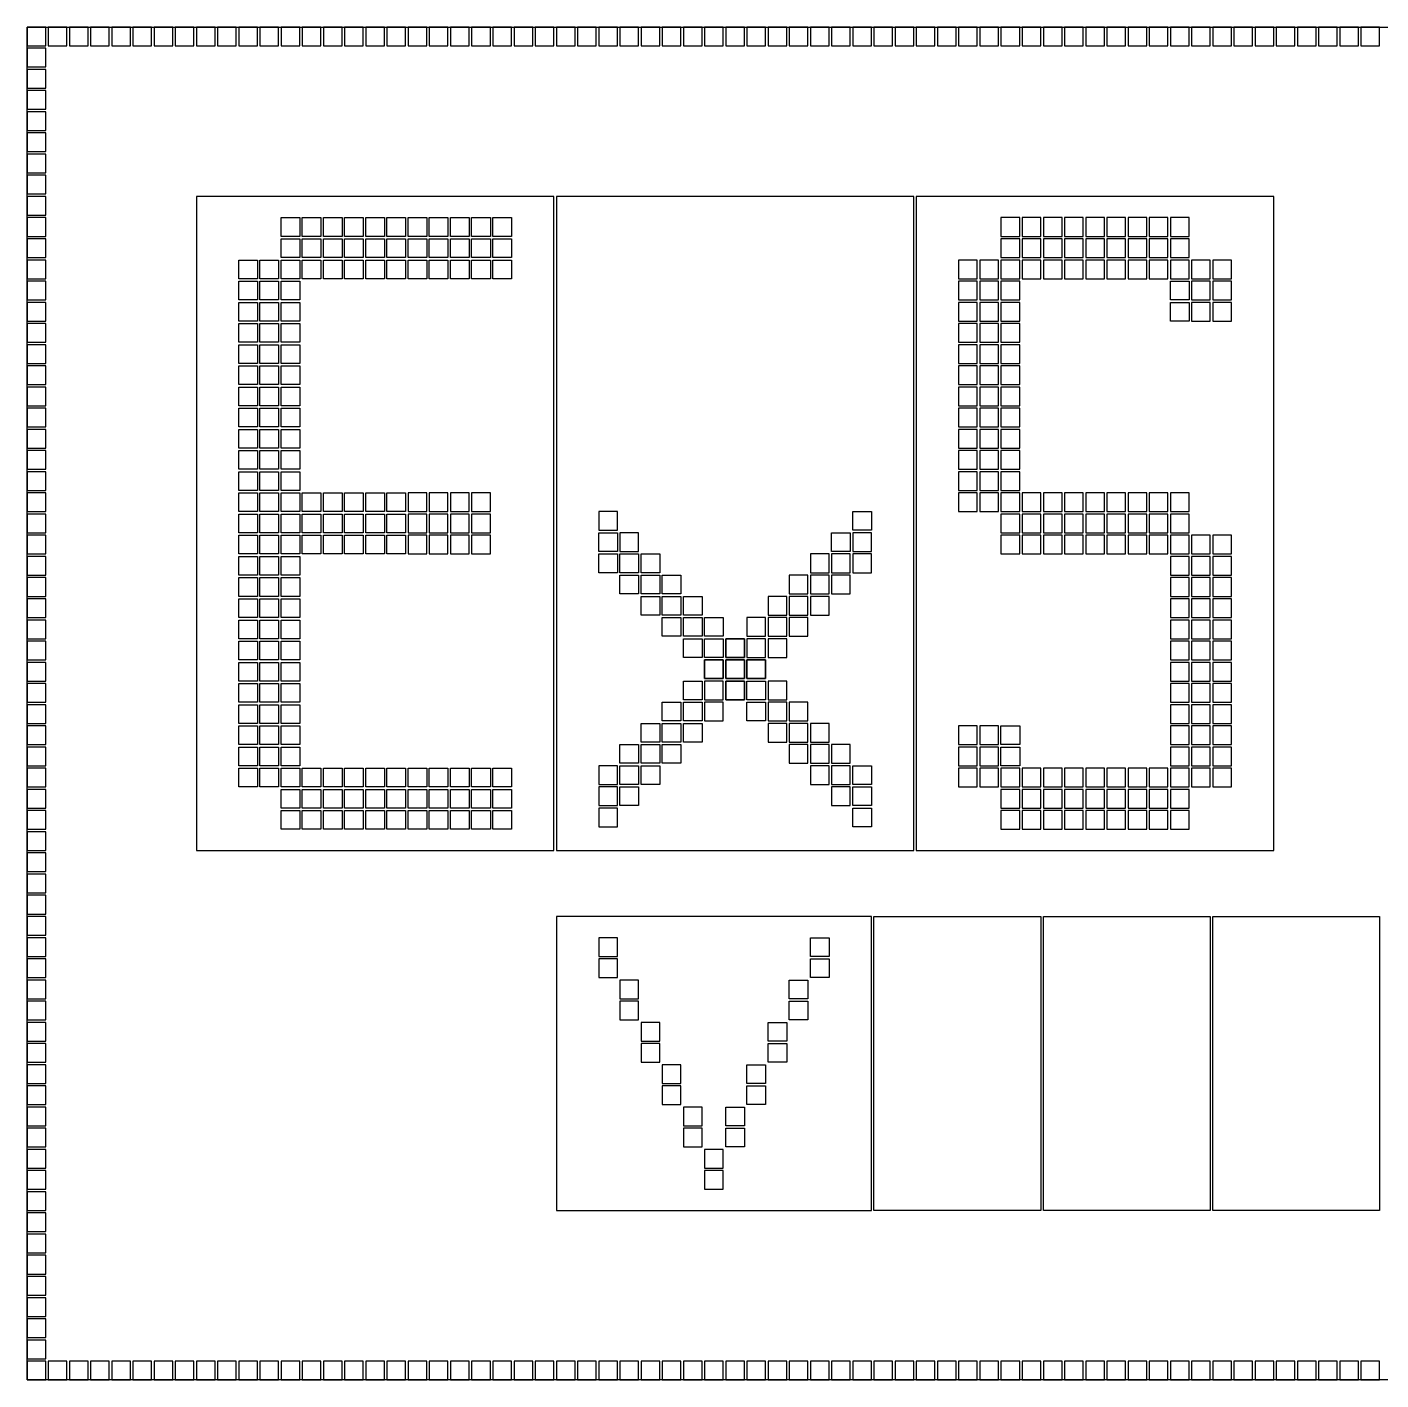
# Model space of a CAD drawing. Header units: inches. Extents: x 125 to 991, y -92 to 487.
# Drawn here: x 855.51 to 866.38, y 475.73 to 486.59 of the extents above; entities that cross this region are included whole.
import ezdxf

# ---------------------------------------------------------------- set-up
doc = ezdxf.new("R2010")
doc.units = ezdxf.units.IN

msp = doc.modelspace()

# ---------------------------------------------------------------- linework, layer by layer
at = {"color": 2}
for points in [[(855.507, 486.442), (855.657, 486.442), (855.657, 486.592), (855.507, 486.592)], [(855.677, 486.442), (855.827, 486.442), (855.827, 486.592), (855.677, 486.592)], [(855.847, 486.442), (855.997, 486.442), (855.997, 486.592), (855.847, 486.592)], [(856.017, 486.442), (856.167, 486.442), (856.167, 486.592), (856.017, 486.592)], [(856.187, 486.442), (856.337, 486.442), (856.337, 486.592), (856.187, 486.592)], [(856.357, 486.442), (856.507, 486.442), (856.507, 486.592), (856.357, 486.592)], [(856.527, 486.442), (856.677, 486.442), (856.677, 486.592), (856.527, 486.592)], [(856.697, 486.442), (856.847, 486.442), (856.847, 486.592), (856.697, 486.592)], [(856.867, 486.442), (857.017, 486.442), (857.017, 486.592), (856.867, 486.592)], [(857.037, 486.442), (857.187, 486.442), (857.187, 486.592), (857.037, 486.592)], [(857.207, 486.442), (857.357, 486.442), (857.357, 486.592), (857.207, 486.592)], [(857.377, 486.442), (857.527, 486.442), (857.527, 486.592), (857.377, 486.592)], [(857.547, 486.442), (857.697, 486.442), (857.697, 486.592), (857.547, 486.592)], [(857.717, 486.442), (857.867, 486.442), (857.867, 486.592), (857.717, 486.592)], [(857.887, 486.442), (858.037, 486.442), (858.037, 486.592), (857.887, 486.592)], [(858.057, 486.442), (858.207, 486.442), (858.207, 486.592), (858.057, 486.592)], [(858.227, 486.442), (858.377, 486.442), (858.377, 486.592), (858.227, 486.592)], [(858.397, 486.442), (858.547, 486.442), (858.547, 486.592), (858.397, 486.592)], [(858.567, 486.442), (858.717, 486.442), (858.717, 486.592), (858.567, 486.592)], [(858.737, 486.442), (858.887, 486.442), (858.887, 486.592), (858.737, 486.592)], [(858.907, 486.442), (859.057, 486.442), (859.057, 486.592), (858.907, 486.592)], [(859.077, 486.442), (859.227, 486.442), (859.227, 486.592), (859.077, 486.592)], [(859.247, 486.442), (859.397, 486.442), (859.397, 486.592), (859.247, 486.592)], [(859.417, 486.442), (859.567, 486.442), (859.567, 486.592), (859.417, 486.592)], [(859.587, 486.442), (859.737, 486.442), (859.737, 486.592), (859.587, 486.592)], [(859.757, 486.442), (859.907, 486.442), (859.907, 486.592), (859.757, 486.592)], [(859.927, 486.442), (860.077, 486.442), (860.077, 486.592), (859.927, 486.592)], [(860.097, 486.442), (860.247, 486.442), (860.247, 486.592), (860.097, 486.592)], [(860.267, 486.442), (860.417, 486.442), (860.417, 486.592), (860.267, 486.592)], [(860.437, 486.442), (860.587, 486.442), (860.587, 486.592), (860.437, 486.592)], [(860.607, 486.442), (860.757, 486.442), (860.757, 486.592), (860.607, 486.592)], [(860.777, 486.442), (860.927, 486.442), (860.927, 486.592), (860.777, 486.592)], [(860.947, 486.442), (861.097, 486.442), (861.097, 486.592), (860.947, 486.592)], [(861.117, 486.442), (861.267, 486.442), (861.267, 486.592), (861.117, 486.592)], [(861.287, 486.442), (861.437, 486.442), (861.437, 486.592), (861.287, 486.592)], [(861.457, 486.442), (861.607, 486.442), (861.607, 486.592), (861.457, 486.592)], [(861.627, 486.442), (861.777, 486.442), (861.777, 486.592), (861.627, 486.592)], [(861.797, 486.442), (861.947, 486.442), (861.947, 486.592), (861.797, 486.592)], [(861.967, 486.442), (862.117, 486.442), (862.117, 486.592), (861.967, 486.592)], [(862.137, 486.442), (862.287, 486.442), (862.287, 486.592), (862.137, 486.592)], [(862.307, 486.442), (862.457, 486.442), (862.457, 486.592), (862.307, 486.592)], [(862.477, 486.442), (862.627, 486.442), (862.627, 486.592), (862.477, 486.592)], [(862.647, 486.442), (862.797, 486.442), (862.797, 486.592), (862.647, 486.592)], [(862.817, 486.442), (862.967, 486.442), (862.967, 486.592), (862.817, 486.592)], [(862.987, 486.442), (863.137, 486.442), (863.137, 486.592), (862.987, 486.592)], [(863.157, 486.442), (863.307, 486.442), (863.307, 486.592), (863.157, 486.592)], [(863.327, 486.442), (863.477, 486.442), (863.477, 486.592), (863.327, 486.592)], [(863.497, 486.442), (863.647, 486.442), (863.647, 486.592), (863.497, 486.592)], [(863.667, 486.442), (863.817, 486.442), (863.817, 486.592), (863.667, 486.592)], [(863.837, 486.442), (863.987, 486.442), (863.987, 486.592), (863.837, 486.592)], [(864.007, 486.442), (864.157, 486.442), (864.157, 486.592), (864.007, 486.592)], [(864.177, 486.442), (864.327, 486.442), (864.327, 486.592), (864.177, 486.592)], [(864.347, 486.442), (864.497, 486.442), (864.497, 486.592), (864.347, 486.592)], [(864.517, 486.442), (864.667, 486.442), (864.667, 486.592), (864.517, 486.592)], [(864.687, 486.442), (864.837, 486.442), (864.837, 486.592), (864.687, 486.592)], [(864.857, 486.442), (865.007, 486.442), (865.007, 486.592), (864.857, 486.592)], [(865.027, 486.442), (865.177, 486.442), (865.177, 486.592), (865.027, 486.592)], [(865.197, 486.442), (865.347, 486.442), (865.347, 486.592), (865.197, 486.592)], [(865.367, 486.442), (865.517, 486.442), (865.517, 486.592), (865.367, 486.592)], [(865.537, 486.442), (865.687, 486.442), (865.687, 486.592), (865.537, 486.592)], [(865.707, 486.442), (865.857, 486.442), (865.857, 486.592), (865.707, 486.592)], [(865.877, 486.442), (866.027, 486.442), (866.027, 486.592), (865.877, 486.592)], [(866.047, 486.442), (866.197, 486.442), (866.197, 486.592), (866.047, 486.592)], [(866.217, 486.442), (866.367, 486.442), (866.367, 486.592), (866.217, 486.592)], [(855.507, 486.272), (855.657, 486.272), (855.657, 486.422), (855.507, 486.422)], [(855.507, 486.102), (855.657, 486.102), (855.657, 486.252), (855.507, 486.252)], [(855.507, 485.932), (855.657, 485.932), (855.657, 486.082), (855.507, 486.082)], [(855.507, 485.762), (855.657, 485.762), (855.657, 485.912), (855.507, 485.912)], [(855.507, 485.592), (855.657, 485.592), (855.657, 485.742), (855.507, 485.742)], [(855.507, 485.422), (855.657, 485.422), (855.657, 485.572), (855.507, 485.572)], [(855.507, 485.252), (855.657, 485.252), (855.657, 485.402), (855.507, 485.402)], [(855.507, 485.082), (855.657, 485.082), (855.657, 485.232), (855.507, 485.232)], [(855.507, 484.912), (855.657, 484.912), (855.657, 485.062), (855.507, 485.062)], [(857.697, 484.912), (857.547, 484.912), (857.547, 485.062), (857.697, 485.062)], [(857.867, 484.912), (857.717, 484.912), (857.717, 485.062), (857.867, 485.062)], [(858.037, 484.912), (857.887, 484.912), (857.887, 485.062), (858.037, 485.062)], [(858.207, 484.912), (858.057, 484.912), (858.057, 485.062), (858.207, 485.062)], [(858.377, 484.912), (858.227, 484.912), (858.227, 485.062), (858.377, 485.062)], [(858.547, 484.912), (858.397, 484.912), (858.397, 485.062), (858.547, 485.062)], [(858.717, 484.912), (858.567, 484.912), (858.567, 485.062), (858.717, 485.062)], [(858.887, 484.912), (858.737, 484.912), (858.737, 485.062), (858.887, 485.062)], [(859.057, 484.912), (858.907, 484.912), (858.907, 485.062), (859.057, 485.062)], [(859.227, 484.912), (859.077, 484.912), (859.077, 485.062), (859.227, 485.062)], [(859.397, 484.912), (859.247, 484.912), (859.247, 485.062), (859.397, 485.062)], [(863.327, 484.912), (863.477, 484.912), (863.477, 485.062), (863.327, 485.062)], [(863.497, 484.912), (863.647, 484.912), (863.647, 485.062), (863.497, 485.062)], [(863.667, 484.912), (863.817, 484.912), (863.817, 485.062), (863.667, 485.062)], [(863.667, 484.912), (863.817, 484.912), (863.817, 485.062), (863.667, 485.062)], [(863.667, 484.912), (863.817, 484.912), (863.817, 485.062), (863.667, 485.062)], [(863.837, 484.912), (863.987, 484.912), (863.987, 485.062), (863.837, 485.062)], [(864.007, 484.912), (864.157, 484.912), (864.157, 485.062), (864.007, 485.062)], [(864.177, 484.912), (864.327, 484.912), (864.327, 485.062), (864.177, 485.062)], [(864.347, 484.912), (864.497, 484.912), (864.497, 485.062), (864.347, 485.062)], [(864.517, 484.912), (864.667, 484.912), (864.667, 485.062), (864.517, 485.062)], [(864.517, 484.912), (864.667, 484.912), (864.667, 485.062), (864.517, 485.062)], [(864.687, 484.912), (864.837, 484.912), (864.837, 485.062), (864.687, 485.062)], [(855.507, 484.742), (855.657, 484.742), (855.657, 484.892), (855.507, 484.892)], [(857.697, 484.742), (857.547, 484.742), (857.547, 484.892), (857.697, 484.892)], [(857.867, 484.742), (857.717, 484.742), (857.717, 484.892), (857.867, 484.892)], [(858.037, 484.742), (857.887, 484.742), (857.887, 484.892), (858.037, 484.892)], [(858.207, 484.742), (858.057, 484.742), (858.057, 484.892), (858.207, 484.892)], [(858.377, 484.742), (858.227, 484.742), (858.227, 484.892), (858.377, 484.892)], [(858.547, 484.742), (858.397, 484.742), (858.397, 484.892), (858.547, 484.892)], [(858.717, 484.742), (858.567, 484.742), (858.567, 484.892), (858.717, 484.892)], [(858.887, 484.742), (858.737, 484.742), (858.737, 484.892), (858.887, 484.892)], [(859.057, 484.742), (858.907, 484.742), (858.907, 484.892), (859.057, 484.892)], [(859.227, 484.742), (859.077, 484.742), (859.077, 484.892), (859.227, 484.892)], [(859.397, 484.742), (859.247, 484.742), (859.247, 484.892), (859.397, 484.892)], [(863.327, 484.742), (863.477, 484.742), (863.477, 484.892), (863.327, 484.892)], [(863.497, 484.742), (863.647, 484.742), (863.647, 484.892), (863.497, 484.892)], [(863.667, 484.742), (863.817, 484.742), (863.817, 484.892), (863.667, 484.892)], [(863.667, 484.742), (863.817, 484.742), (863.817, 484.892), (863.667, 484.892)], [(863.667, 484.742), (863.817, 484.742), (863.817, 484.892), (863.667, 484.892)], [(863.837, 484.742), (863.987, 484.742), (863.987, 484.892), (863.837, 484.892)], [(864.007, 484.742), (864.157, 484.742), (864.157, 484.892), (864.007, 484.892)], [(864.177, 484.742), (864.327, 484.742), (864.327, 484.892), (864.177, 484.892)], [(864.347, 484.742), (864.497, 484.742), (864.497, 484.892), (864.347, 484.892)], [(864.517, 484.742), (864.667, 484.742), (864.667, 484.892), (864.517, 484.892)], [(864.517, 484.742), (864.667, 484.742), (864.667, 484.892), (864.517, 484.892)], [(864.687, 484.742), (864.837, 484.742), (864.837, 484.892), (864.687, 484.892)], [(855.507, 484.572), (855.657, 484.572), (855.657, 484.722), (855.507, 484.722)], [(857.357, 484.572), (857.207, 484.572), (857.207, 484.722), (857.357, 484.722)], [(857.527, 484.572), (857.377, 484.572), (857.377, 484.722), (857.527, 484.722)], [(857.697, 484.572), (857.547, 484.572), (857.547, 484.722), (857.697, 484.722)], [(857.867, 484.572), (857.717, 484.572), (857.717, 484.722), (857.867, 484.722)], [(858.037, 484.572), (857.887, 484.572), (857.887, 484.722), (858.037, 484.722)], [(858.207, 484.572), (858.057, 484.572), (858.057, 484.722), (858.207, 484.722)], [(858.377, 484.572), (858.227, 484.572), (858.227, 484.722), (858.377, 484.722)], [(858.547, 484.572), (858.397, 484.572), (858.397, 484.722), (858.547, 484.722)], [(858.717, 484.572), (858.567, 484.572), (858.567, 484.722), (858.717, 484.722)], [(858.887, 484.572), (858.737, 484.572), (858.737, 484.722), (858.887, 484.722)], [(859.057, 484.572), (858.907, 484.572), (858.907, 484.722), (859.057, 484.722)], [(859.227, 484.572), (859.077, 484.572), (859.077, 484.722), (859.227, 484.722)], [(859.397, 484.572), (859.247, 484.572), (859.247, 484.722), (859.397, 484.722)], [(862.987, 484.572), (863.137, 484.572), (863.137, 484.722), (862.987, 484.722)], [(863.157, 484.572), (863.307, 484.572), (863.307, 484.722), (863.157, 484.722)], [(863.327, 484.572), (863.477, 484.572), (863.477, 484.722), (863.327, 484.722)], [(863.497, 484.572), (863.647, 484.572), (863.647, 484.722), (863.497, 484.722)], [(863.667, 484.572), (863.817, 484.572), (863.817, 484.722), (863.667, 484.722)], [(863.667, 484.572), (863.817, 484.572), (863.817, 484.722), (863.667, 484.722)], [(863.667, 484.572), (863.817, 484.572), (863.817, 484.722), (863.667, 484.722)], [(863.837, 484.572), (863.987, 484.572), (863.987, 484.722), (863.837, 484.722)], [(864.007, 484.572), (864.157, 484.572), (864.157, 484.722), (864.007, 484.722)], [(864.177, 484.572), (864.327, 484.572), (864.327, 484.722), (864.177, 484.722)], [(864.347, 484.572), (864.497, 484.572), (864.497, 484.722), (864.347, 484.722)], [(864.517, 484.572), (864.667, 484.572), (864.667, 484.722), (864.517, 484.722)], [(864.517, 484.572), (864.667, 484.572), (864.667, 484.722), (864.517, 484.722)], [(864.687, 484.572), (864.837, 484.572), (864.837, 484.722), (864.687, 484.722)], [(864.857, 484.572), (865.007, 484.572), (865.007, 484.722), (864.857, 484.722)], [(865.027, 484.572), (865.177, 484.572), (865.177, 484.722), (865.027, 484.722)], [(855.507, 484.402), (855.657, 484.402), (855.657, 484.552), (855.507, 484.552)], [(857.357, 484.402), (857.207, 484.402), (857.207, 484.552), (857.357, 484.552)], [(857.527, 484.402), (857.377, 484.402), (857.377, 484.552), (857.527, 484.552)], [(857.697, 484.402), (857.547, 484.402), (857.547, 484.552), (857.697, 484.552)], [(862.987, 484.402), (863.137, 484.402), (863.137, 484.552), (862.987, 484.552)], [(863.157, 484.402), (863.307, 484.402), (863.307, 484.552), (863.157, 484.552)], [(863.327, 484.402), (863.477, 484.402), (863.477, 484.552), (863.327, 484.552)], [(864.687, 484.552), (864.837, 484.552), (864.837, 484.402), (864.687, 484.402)], [(865.007, 484.552), (864.857, 484.552), (864.857, 484.402), (865.007, 484.402)], [(865.007, 484.552), (864.857, 484.552), (864.857, 484.402), (865.007, 484.402)], [(865.177, 484.552), (865.027, 484.552), (865.027, 484.402), (865.177, 484.402)], [(855.507, 484.232), (855.657, 484.232), (855.657, 484.382), (855.507, 484.382)], [(857.357, 484.232), (857.207, 484.232), (857.207, 484.382), (857.357, 484.382)], [(857.527, 484.232), (857.377, 484.232), (857.377, 484.382), (857.527, 484.382)], [(857.697, 484.232), (857.547, 484.232), (857.547, 484.382), (857.697, 484.382)], [(862.987, 484.232), (863.137, 484.232), (863.137, 484.382), (862.987, 484.382)], [(863.157, 484.232), (863.307, 484.232), (863.307, 484.382), (863.157, 484.382)], [(863.327, 484.232), (863.477, 484.232), (863.477, 484.382), (863.327, 484.382)], [(864.687, 484.382), (864.837, 484.382), (864.837, 484.232), (864.687, 484.232)], [(865.007, 484.382), (864.857, 484.382), (864.857, 484.232), (865.007, 484.232)], [(865.007, 484.382), (864.857, 484.382), (864.857, 484.232), (865.007, 484.232)], [(865.177, 484.382), (865.027, 484.382), (865.027, 484.232), (865.177, 484.232)], [(855.507, 484.062), (855.657, 484.062), (855.657, 484.212), (855.507, 484.212)], [(857.357, 484.062), (857.207, 484.062), (857.207, 484.212), (857.357, 484.212)], [(857.527, 484.062), (857.377, 484.062), (857.377, 484.212), (857.527, 484.212)], [(857.697, 484.062), (857.547, 484.062), (857.547, 484.212), (857.697, 484.212)], [(862.987, 484.062), (863.137, 484.062), (863.137, 484.212), (862.987, 484.212)], [(863.157, 484.062), (863.307, 484.062), (863.307, 484.212), (863.157, 484.212)], [(863.327, 484.062), (863.477, 484.062), (863.477, 484.212), (863.327, 484.212)], [(855.507, 483.892), (855.657, 483.892), (855.657, 484.042), (855.507, 484.042)], [(857.357, 483.892), (857.207, 483.892), (857.207, 484.042), (857.357, 484.042)], [(857.527, 483.892), (857.377, 483.892), (857.377, 484.042), (857.527, 484.042)], [(857.697, 483.892), (857.547, 483.892), (857.547, 484.042), (857.697, 484.042)], [(862.987, 483.892), (863.137, 483.892), (863.137, 484.042), (862.987, 484.042)], [(863.157, 483.892), (863.307, 483.892), (863.307, 484.042), (863.157, 484.042)], [(863.327, 483.892), (863.477, 483.892), (863.477, 484.042), (863.327, 484.042)], [(855.507, 483.722), (855.657, 483.722), (855.657, 483.872), (855.507, 483.872)], [(857.357, 483.722), (857.207, 483.722), (857.207, 483.872), (857.357, 483.872)], [(857.527, 483.722), (857.377, 483.722), (857.377, 483.872), (857.527, 483.872)], [(857.697, 483.722), (857.547, 483.722), (857.547, 483.872), (857.697, 483.872)], [(862.987, 483.722), (863.137, 483.722), (863.137, 483.872), (862.987, 483.872)], [(863.157, 483.722), (863.307, 483.722), (863.307, 483.872), (863.157, 483.872)], [(863.327, 483.722), (863.477, 483.722), (863.477, 483.872), (863.327, 483.872)], [(855.507, 483.552), (855.657, 483.552), (855.657, 483.702), (855.507, 483.702)], [(857.357, 483.552), (857.207, 483.552), (857.207, 483.702), (857.357, 483.702)], [(857.527, 483.552), (857.377, 483.552), (857.377, 483.702), (857.527, 483.702)], [(857.697, 483.552), (857.547, 483.552), (857.547, 483.702), (857.697, 483.702)], [(862.987, 483.552), (863.137, 483.552), (863.137, 483.702), (862.987, 483.702)], [(863.157, 483.552), (863.307, 483.552), (863.307, 483.702), (863.157, 483.702)], [(863.327, 483.552), (863.477, 483.552), (863.477, 483.702), (863.327, 483.702)], [(855.507, 483.382), (855.657, 483.382), (855.657, 483.532), (855.507, 483.532)], [(857.357, 483.382), (857.207, 483.382), (857.207, 483.532), (857.357, 483.532)], [(857.527, 483.382), (857.377, 483.382), (857.377, 483.532), (857.527, 483.532)], [(857.697, 483.382), (857.547, 483.382), (857.547, 483.532), (857.697, 483.532)], [(862.987, 483.382), (863.137, 483.382), (863.137, 483.532), (862.987, 483.532)], [(863.157, 483.382), (863.307, 483.382), (863.307, 483.532), (863.157, 483.532)], [(863.327, 483.382), (863.477, 483.382), (863.477, 483.532), (863.327, 483.532)], [(855.507, 483.212), (855.657, 483.212), (855.657, 483.362), (855.507, 483.362)], [(857.357, 483.212), (857.207, 483.212), (857.207, 483.362), (857.357, 483.362)], [(857.527, 483.212), (857.377, 483.212), (857.377, 483.362), (857.527, 483.362)], [(857.697, 483.212), (857.547, 483.212), (857.547, 483.362), (857.697, 483.362)], [(862.987, 483.212), (863.137, 483.212), (863.137, 483.362), (862.987, 483.362)], [(863.157, 483.212), (863.307, 483.212), (863.307, 483.362), (863.157, 483.362)], [(863.327, 483.212), (863.477, 483.212), (863.477, 483.362), (863.327, 483.362)], [(855.507, 483.042), (855.657, 483.042), (855.657, 483.192), (855.507, 483.192)], [(857.357, 483.042), (857.207, 483.042), (857.207, 483.192), (857.357, 483.192)], [(857.527, 483.042), (857.377, 483.042), (857.377, 483.192), (857.527, 483.192)], [(857.697, 483.042), (857.547, 483.042), (857.547, 483.192), (857.697, 483.192)], [(862.987, 483.042), (863.137, 483.042), (863.137, 483.192), (862.987, 483.192)], [(863.157, 483.042), (863.307, 483.042), (863.307, 483.192), (863.157, 483.192)], [(863.327, 483.042), (863.477, 483.042), (863.477, 483.192), (863.327, 483.192)], [(855.507, 482.872), (855.657, 482.872), (855.657, 483.022), (855.507, 483.022)], [(857.357, 482.872), (857.207, 482.872), (857.207, 483.022), (857.357, 483.022)], [(857.527, 482.872), (857.377, 482.872), (857.377, 483.022), (857.527, 483.022)], [(857.697, 482.872), (857.547, 482.872), (857.547, 483.022), (857.697, 483.022)], [(862.987, 482.872), (863.137, 482.872), (863.137, 483.022), (862.987, 483.022)], [(863.157, 482.872), (863.307, 482.872), (863.307, 483.022), (863.157, 483.022)], [(863.327, 482.872), (863.477, 482.872), (863.477, 483.022), (863.327, 483.022)], [(855.507, 482.702), (855.657, 482.702), (855.657, 482.852), (855.507, 482.852)], [(857.357, 482.702), (857.207, 482.702), (857.207, 482.852), (857.357, 482.852)], [(857.527, 482.702), (857.377, 482.702), (857.377, 482.852), (857.527, 482.852)], [(857.697, 482.702), (857.547, 482.702), (857.547, 482.852), (857.697, 482.852)], [(857.867, 482.702), (857.717, 482.702), (857.717, 482.852), (857.867, 482.852)], [(858.037, 482.702), (857.887, 482.702), (857.887, 482.852), (858.037, 482.852)], [(858.207, 482.702), (858.057, 482.702), (858.057, 482.852), (858.207, 482.852)], [(858.377, 482.702), (858.227, 482.702), (858.227, 482.852), (858.377, 482.852)], [(858.547, 482.702), (858.397, 482.702), (858.397, 482.852), (858.547, 482.852)], [(858.567, 482.702), (858.717, 482.702), (858.717, 482.852), (858.567, 482.852)], [(858.737, 482.702), (858.887, 482.702), (858.887, 482.852), (858.737, 482.852)], [(858.907, 482.702), (859.057, 482.702), (859.057, 482.852), (858.907, 482.852)], [(859.077, 482.702), (859.227, 482.702), (859.227, 482.852), (859.077, 482.852)], [(862.987, 482.702), (863.137, 482.702), (863.137, 482.852), (862.987, 482.852)], [(863.157, 482.702), (863.307, 482.702), (863.307, 482.852), (863.157, 482.852)], [(863.327, 482.702), (863.477, 482.702), (863.477, 482.852), (863.327, 482.852)], [(863.497, 482.702), (863.647, 482.702), (863.647, 482.852), (863.497, 482.852)], [(863.667, 482.702), (863.817, 482.702), (863.817, 482.852), (863.667, 482.852)], [(863.667, 482.702), (863.817, 482.702), (863.817, 482.852), (863.667, 482.852)], [(863.667, 482.702), (863.817, 482.702), (863.817, 482.852), (863.667, 482.852)], [(863.837, 482.702), (863.987, 482.702), (863.987, 482.852), (863.837, 482.852)], [(864.007, 482.702), (864.157, 482.702), (864.157, 482.852), (864.007, 482.852)], [(864.177, 482.702), (864.327, 482.702), (864.327, 482.852), (864.177, 482.852)], [(864.347, 482.702), (864.497, 482.702), (864.497, 482.852), (864.347, 482.852)], [(864.517, 482.702), (864.667, 482.702), (864.667, 482.852), (864.517, 482.852)], [(864.517, 482.702), (864.667, 482.702), (864.667, 482.852), (864.517, 482.852)], [(864.687, 482.702), (864.837, 482.702), (864.837, 482.852), (864.687, 482.852)], [(855.507, 482.532), (855.657, 482.532), (855.657, 482.682), (855.507, 482.682)], [(857.357, 482.532), (857.207, 482.532), (857.207, 482.682), (857.357, 482.682)], [(857.527, 482.532), (857.377, 482.532), (857.377, 482.682), (857.527, 482.682)], [(857.697, 482.532), (857.547, 482.532), (857.547, 482.682), (857.697, 482.682)], [(857.867, 482.532), (857.717, 482.532), (857.717, 482.682), (857.867, 482.682)], [(858.037, 482.532), (857.887, 482.532), (857.887, 482.682), (858.037, 482.682)], [(858.207, 482.532), (858.057, 482.532), (858.057, 482.682), (858.207, 482.682)], [(858.377, 482.532), (858.227, 482.532), (858.227, 482.682), (858.377, 482.682)], [(858.547, 482.532), (858.397, 482.532), (858.397, 482.682), (858.547, 482.682)], [(858.567, 482.532), (858.717, 482.532), (858.717, 482.682), (858.567, 482.682)], [(858.737, 482.532), (858.887, 482.532), (858.887, 482.682), (858.737, 482.682)], [(858.907, 482.532), (859.057, 482.532), (859.057, 482.682), (858.907, 482.682)], [(859.077, 482.532), (859.227, 482.532), (859.227, 482.682), (859.077, 482.682)], [(860.247, 482.702), (860.097, 482.702), (860.097, 482.552), (860.247, 482.552)], [(862.137, 482.702), (862.287, 482.702), (862.287, 482.552), (862.137, 482.552)], [(863.327, 482.532), (863.477, 482.532), (863.477, 482.682), (863.327, 482.682)], [(863.497, 482.532), (863.647, 482.532), (863.647, 482.682), (863.497, 482.682)], [(863.667, 482.532), (863.817, 482.532), (863.817, 482.682), (863.667, 482.682)], [(863.667, 482.532), (863.817, 482.532), (863.817, 482.682), (863.667, 482.682)], [(863.667, 482.532), (863.817, 482.532), (863.817, 482.682), (863.667, 482.682)], [(863.837, 482.532), (863.987, 482.532), (863.987, 482.682), (863.837, 482.682)], [(864.007, 482.532), (864.157, 482.532), (864.157, 482.682), (864.007, 482.682)], [(864.177, 482.532), (864.327, 482.532), (864.327, 482.682), (864.177, 482.682)], [(864.347, 482.532), (864.497, 482.532), (864.497, 482.682), (864.347, 482.682)], [(864.517, 482.532), (864.667, 482.532), (864.667, 482.682), (864.517, 482.682)], [(864.517, 482.532), (864.667, 482.532), (864.667, 482.682), (864.517, 482.682)], [(864.687, 482.532), (864.837, 482.532), (864.837, 482.682), (864.687, 482.682)], [(860.247, 482.382), (860.097, 482.382), (860.097, 482.532), (860.247, 482.532)], [(860.417, 482.532), (860.267, 482.532), (860.267, 482.382), (860.417, 482.382)], [(861.967, 482.532), (862.117, 482.532), (862.117, 482.382), (861.967, 482.382)], [(862.137, 482.382), (862.287, 482.382), (862.287, 482.532), (862.137, 482.532)], [(855.507, 482.362), (855.657, 482.362), (855.657, 482.512), (855.507, 482.512)], [(857.357, 482.362), (857.207, 482.362), (857.207, 482.512), (857.357, 482.512)], [(857.527, 482.362), (857.377, 482.362), (857.377, 482.512), (857.527, 482.512)], [(857.697, 482.362), (857.547, 482.362), (857.547, 482.512), (857.697, 482.512)], [(857.867, 482.362), (857.717, 482.362), (857.717, 482.512), (857.867, 482.512)], [(858.037, 482.362), (857.887, 482.362), (857.887, 482.512), (858.037, 482.512)], [(858.207, 482.362), (858.057, 482.362), (858.057, 482.512), (858.207, 482.512)], [(858.377, 482.362), (858.227, 482.362), (858.227, 482.512), (858.377, 482.512)], [(858.547, 482.362), (858.397, 482.362), (858.397, 482.512), (858.547, 482.512)], [(858.567, 482.362), (858.717, 482.362), (858.717, 482.512), (858.567, 482.512)], [(858.737, 482.362), (858.887, 482.362), (858.887, 482.512), (858.737, 482.512)], [(858.907, 482.362), (859.057, 482.362), (859.057, 482.512), (858.907, 482.512)], [(859.077, 482.362), (859.227, 482.362), (859.227, 482.512), (859.077, 482.512)], [(863.327, 482.362), (863.477, 482.362), (863.477, 482.512), (863.327, 482.512)], [(863.497, 482.362), (863.647, 482.362), (863.647, 482.512), (863.497, 482.512)], [(863.667, 482.362), (863.817, 482.362), (863.817, 482.512), (863.667, 482.512)], [(863.667, 482.362), (863.817, 482.362), (863.817, 482.512), (863.667, 482.512)], [(863.667, 482.362), (863.817, 482.362), (863.817, 482.512), (863.667, 482.512)], [(863.837, 482.362), (863.987, 482.362), (863.987, 482.512), (863.837, 482.512)], [(864.007, 482.362), (864.157, 482.362), (864.157, 482.512), (864.007, 482.512)], [(864.177, 482.362), (864.327, 482.362), (864.327, 482.512), (864.177, 482.512)], [(864.347, 482.362), (864.497, 482.362), (864.497, 482.512), (864.347, 482.512)], [(864.517, 482.362), (864.667, 482.362), (864.667, 482.512), (864.517, 482.512)], [(864.517, 482.362), (864.667, 482.362), (864.667, 482.512), (864.517, 482.512)], [(864.687, 482.362), (864.837, 482.362), (864.837, 482.512), (864.687, 482.512)], [(864.857, 482.362), (865.007, 482.362), (865.007, 482.512), (864.857, 482.512)], [(865.027, 482.362), (865.177, 482.362), (865.177, 482.512), (865.027, 482.512)], [(855.507, 482.192), (855.657, 482.192), (855.657, 482.342), (855.507, 482.342)], [(857.357, 482.192), (857.207, 482.192), (857.207, 482.342), (857.357, 482.342)], [(857.527, 482.192), (857.377, 482.192), (857.377, 482.342), (857.527, 482.342)], [(857.697, 482.192), (857.547, 482.192), (857.547, 482.342), (857.697, 482.342)], [(860.247, 482.212), (860.097, 482.212), (860.097, 482.362), (860.247, 482.362)], [(860.417, 482.212), (860.267, 482.212), (860.267, 482.362), (860.417, 482.362)], [(860.587, 482.212), (860.437, 482.212), (860.437, 482.362), (860.587, 482.362)], [(861.797, 482.212), (861.947, 482.212), (861.947, 482.362), (861.797, 482.362)], [(861.967, 482.212), (862.117, 482.212), (862.117, 482.362), (861.967, 482.362)], [(862.137, 482.212), (862.287, 482.212), (862.287, 482.362), (862.137, 482.362)], [(864.687, 482.192), (864.837, 482.192), (864.837, 482.342), (864.687, 482.342)], [(864.857, 482.192), (865.007, 482.192), (865.007, 482.342), (864.857, 482.342)], [(865.027, 482.192), (865.177, 482.192), (865.177, 482.342), (865.027, 482.342)], [(855.507, 482.022), (855.657, 482.022), (855.657, 482.172), (855.507, 482.172)], [(857.357, 482.022), (857.207, 482.022), (857.207, 482.172), (857.357, 482.172)], [(857.527, 482.022), (857.377, 482.022), (857.377, 482.172), (857.527, 482.172)], [(857.697, 482.022), (857.547, 482.022), (857.547, 482.172), (857.697, 482.172)], [(860.417, 482.042), (860.267, 482.042), (860.267, 482.192), (860.417, 482.192)], [(860.587, 482.042), (860.437, 482.042), (860.437, 482.192), (860.587, 482.192)], [(860.757, 482.042), (860.607, 482.042), (860.607, 482.192), (860.757, 482.192)], [(861.627, 482.042), (861.777, 482.042), (861.777, 482.192), (861.627, 482.192)], [(861.797, 482.042), (861.947, 482.042), (861.947, 482.192), (861.797, 482.192)], [(861.967, 482.042), (862.117, 482.042), (862.117, 482.192), (861.967, 482.192)], [(864.687, 482.022), (864.837, 482.022), (864.837, 482.172), (864.687, 482.172)], [(864.857, 482.022), (865.007, 482.022), (865.007, 482.172), (864.857, 482.172)], [(865.027, 482.022), (865.177, 482.022), (865.177, 482.172), (865.027, 482.172)], [(855.507, 481.852), (855.657, 481.852), (855.657, 482.002), (855.507, 482.002)], [(857.357, 481.852), (857.207, 481.852), (857.207, 482.002), (857.357, 482.002)], [(857.527, 481.852), (857.377, 481.852), (857.377, 482.002), (857.527, 482.002)], [(857.697, 481.852), (857.547, 481.852), (857.547, 482.002), (857.697, 482.002)], [(860.587, 481.872), (860.437, 481.872), (860.437, 482.022), (860.587, 482.022)], [(860.757, 481.872), (860.607, 481.872), (860.607, 482.022), (860.757, 482.022)], [(860.927, 481.872), (860.777, 481.872), (860.777, 482.022), (860.927, 482.022)], [(861.457, 481.872), (861.607, 481.872), (861.607, 482.022), (861.457, 482.022)], [(861.627, 481.872), (861.777, 481.872), (861.777, 482.022), (861.627, 482.022)], [(861.797, 481.872), (861.947, 481.872), (861.947, 482.022), (861.797, 482.022)], [(864.687, 481.852), (864.837, 481.852), (864.837, 482.002), (864.687, 482.002)], [(864.857, 481.852), (865.007, 481.852), (865.007, 482.002), (864.857, 482.002)], [(865.027, 481.852), (865.177, 481.852), (865.177, 482.002), (865.027, 482.002)], [(855.507, 481.682), (855.657, 481.682), (855.657, 481.832), (855.507, 481.832)], [(857.357, 481.682), (857.207, 481.682), (857.207, 481.832), (857.357, 481.832)], [(857.527, 481.682), (857.377, 481.682), (857.377, 481.832), (857.527, 481.832)], [(857.697, 481.682), (857.547, 481.682), (857.547, 481.832), (857.697, 481.832)], [(860.757, 481.702), (860.607, 481.702), (860.607, 481.852), (860.757, 481.852)], [(860.927, 481.702), (860.777, 481.702), (860.777, 481.852), (860.927, 481.852)], [(861.097, 481.702), (860.947, 481.702), (860.947, 481.852), (861.097, 481.852)], [(861.287, 481.702), (861.437, 481.702), (861.437, 481.852), (861.287, 481.852)], [(861.457, 481.702), (861.607, 481.702), (861.607, 481.852), (861.457, 481.852)], [(861.627, 481.702), (861.777, 481.702), (861.777, 481.852), (861.627, 481.852)], [(864.687, 481.682), (864.837, 481.682), (864.837, 481.832), (864.687, 481.832)], [(864.857, 481.682), (865.007, 481.682), (865.007, 481.832), (864.857, 481.832)], [(865.027, 481.682), (865.177, 481.682), (865.177, 481.832), (865.027, 481.832)], [(855.507, 481.512), (855.657, 481.512), (855.657, 481.662), (855.507, 481.662)], [(857.357, 481.512), (857.207, 481.512), (857.207, 481.662), (857.357, 481.662)], [(857.527, 481.512), (857.377, 481.512), (857.377, 481.662), (857.527, 481.662)], [(857.697, 481.512), (857.547, 481.512), (857.547, 481.662), (857.697, 481.662)], [(860.927, 481.532), (860.777, 481.532), (860.777, 481.682), (860.927, 481.682)], [(861.097, 481.532), (860.947, 481.532), (860.947, 481.682), (861.097, 481.682)], [(861.267, 481.532), (861.117, 481.532), (861.117, 481.682), (861.267, 481.682)], [(861.117, 481.532), (861.267, 481.532), (861.267, 481.682), (861.117, 481.682)], [(861.287, 481.532), (861.437, 481.532), (861.437, 481.682), (861.287, 481.682)], [(861.457, 481.532), (861.607, 481.532), (861.607, 481.682), (861.457, 481.682)], [(864.687, 481.512), (864.837, 481.512), (864.837, 481.662), (864.687, 481.662)], [(864.857, 481.512), (865.007, 481.512), (865.007, 481.662), (864.857, 481.662)], [(865.027, 481.512), (865.177, 481.512), (865.177, 481.662), (865.027, 481.662)], [(855.507, 481.342), (855.657, 481.342), (855.657, 481.492), (855.507, 481.492)], [(857.357, 481.342), (857.207, 481.342), (857.207, 481.492), (857.357, 481.492)], [(857.527, 481.342), (857.377, 481.342), (857.377, 481.492), (857.527, 481.492)], [(857.697, 481.342), (857.547, 481.342), (857.547, 481.492), (857.697, 481.492)], [(861.097, 481.362), (860.947, 481.362), (860.947, 481.512), (861.097, 481.512)], [(860.947, 481.362), (861.097, 481.362), (861.097, 481.512), (860.947, 481.512)], [(861.267, 481.362), (861.117, 481.362), (861.117, 481.512), (861.267, 481.512)], [(861.117, 481.362), (861.267, 481.362), (861.267, 481.512), (861.117, 481.512)], [(861.437, 481.362), (861.287, 481.362), (861.287, 481.512), (861.437, 481.512)], [(861.287, 481.362), (861.437, 481.362), (861.437, 481.512), (861.287, 481.512)], [(864.687, 481.342), (864.837, 481.342), (864.837, 481.492), (864.687, 481.492)], [(864.857, 481.342), (865.007, 481.342), (865.007, 481.492), (864.857, 481.492)], [(865.027, 481.342), (865.177, 481.342), (865.177, 481.492), (865.027, 481.492)], [(860.927, 481.192), (860.777, 481.192), (860.777, 481.342), (860.927, 481.342)], [(860.947, 481.192), (861.097, 481.192), (861.097, 481.342), (860.947, 481.342)], [(861.267, 481.192), (861.117, 481.192), (861.117, 481.342), (861.267, 481.342)], [(861.117, 481.192), (861.267, 481.192), (861.267, 481.342), (861.117, 481.342)], [(861.437, 481.192), (861.287, 481.192), (861.287, 481.342), (861.437, 481.342)], [(861.457, 481.192), (861.607, 481.192), (861.607, 481.342), (861.457, 481.342)], [(855.507, 481.172), (855.657, 481.172), (855.657, 481.322), (855.507, 481.322)], [(857.357, 481.172), (857.207, 481.172), (857.207, 481.322), (857.357, 481.322)], [(857.527, 481.172), (857.377, 481.172), (857.377, 481.322), (857.527, 481.322)], [(857.697, 481.172), (857.547, 481.172), (857.547, 481.322), (857.697, 481.322)], [(864.687, 481.172), (864.837, 481.172), (864.837, 481.322), (864.687, 481.322)], [(864.857, 481.172), (865.007, 481.172), (865.007, 481.322), (864.857, 481.322)], [(865.027, 481.172), (865.177, 481.172), (865.177, 481.322), (865.027, 481.322)], [(855.507, 481.002), (855.657, 481.002), (855.657, 481.152), (855.507, 481.152)], [(857.357, 481.002), (857.207, 481.002), (857.207, 481.152), (857.357, 481.152)], [(857.527, 481.002), (857.377, 481.002), (857.377, 481.152), (857.527, 481.152)], [(857.697, 481.002), (857.547, 481.002), (857.547, 481.152), (857.697, 481.152)], [(860.757, 481.022), (860.607, 481.022), (860.607, 481.172), (860.757, 481.172)], [(860.927, 481.022), (860.777, 481.022), (860.777, 481.172), (860.927, 481.172)], [(860.947, 481.022), (861.097, 481.022), (861.097, 481.172), (860.947, 481.172)], [(861.437, 481.022), (861.287, 481.022), (861.287, 481.172), (861.437, 481.172)], [(861.457, 481.022), (861.607, 481.022), (861.607, 481.172), (861.457, 481.172)], [(861.627, 481.022), (861.777, 481.022), (861.777, 481.172), (861.627, 481.172)], [(864.687, 481.002), (864.837, 481.002), (864.837, 481.152), (864.687, 481.152)], [(864.857, 481.002), (865.007, 481.002), (865.007, 481.152), (864.857, 481.152)], [(865.027, 481.002), (865.177, 481.002), (865.177, 481.152), (865.027, 481.152)], [(860.587, 480.852), (860.437, 480.852), (860.437, 481.002), (860.587, 481.002)], [(860.757, 480.852), (860.607, 480.852), (860.607, 481.002), (860.757, 481.002)], [(860.927, 480.852), (860.777, 480.852), (860.777, 481.002), (860.927, 481.002)], [(861.457, 480.852), (861.607, 480.852), (861.607, 481.002), (861.457, 481.002)], [(861.627, 480.852), (861.777, 480.852), (861.777, 481.002), (861.627, 481.002)], [(861.797, 480.852), (861.947, 480.852), (861.947, 481.002), (861.797, 481.002)], [(855.507, 480.832), (855.657, 480.832), (855.657, 480.982), (855.507, 480.982)], [(857.357, 480.832), (857.207, 480.832), (857.207, 480.982), (857.357, 480.982)], [(857.527, 480.832), (857.377, 480.832), (857.377, 480.982), (857.527, 480.982)], [(857.697, 480.832), (857.547, 480.832), (857.547, 480.982), (857.697, 480.982)], [(862.987, 480.832), (863.137, 480.832), (863.137, 480.982), (862.987, 480.982)], [(863.157, 480.832), (863.307, 480.832), (863.307, 480.982), (863.157, 480.982)], [(863.327, 480.982), (863.477, 480.982), (863.477, 480.832), (863.327, 480.832)], [(863.327, 480.982), (863.477, 480.982), (863.477, 480.832), (863.327, 480.832)], [(864.687, 480.832), (864.837, 480.832), (864.837, 480.982), (864.687, 480.982)], [(864.857, 480.832), (865.007, 480.832), (865.007, 480.982), (864.857, 480.982)], [(865.027, 480.832), (865.177, 480.832), (865.177, 480.982), (865.027, 480.982)], [(855.507, 480.662), (855.657, 480.662), (855.657, 480.812), (855.507, 480.812)], [(857.357, 480.662), (857.207, 480.662), (857.207, 480.812), (857.357, 480.812)], [(857.527, 480.662), (857.377, 480.662), (857.377, 480.812), (857.527, 480.812)], [(857.697, 480.662), (857.547, 480.662), (857.547, 480.812), (857.697, 480.812)], [(860.417, 480.682), (860.267, 480.682), (860.267, 480.832), (860.417, 480.832)], [(860.587, 480.682), (860.437, 480.682), (860.437, 480.832), (860.587, 480.832)], [(860.757, 480.682), (860.607, 480.682), (860.607, 480.832), (860.757, 480.832)], [(861.627, 480.682), (861.777, 480.682), (861.777, 480.832), (861.627, 480.832)], [(861.797, 480.682), (861.947, 480.682), (861.947, 480.832), (861.797, 480.832)], [(861.967, 480.682), (862.117, 480.682), (862.117, 480.832), (861.967, 480.832)], [(862.987, 480.662), (863.137, 480.662), (863.137, 480.812), (862.987, 480.812)], [(863.157, 480.662), (863.307, 480.662), (863.307, 480.812), (863.157, 480.812)], [(863.327, 480.812), (863.477, 480.812), (863.477, 480.662), (863.327, 480.662)], [(863.327, 480.812), (863.477, 480.812), (863.477, 480.662), (863.327, 480.662)], [(864.687, 480.662), (864.837, 480.662), (864.837, 480.812), (864.687, 480.812)], [(864.857, 480.662), (865.007, 480.662), (865.007, 480.812), (864.857, 480.812)], [(865.027, 480.662), (865.177, 480.662), (865.177, 480.812), (865.027, 480.812)], [(855.507, 480.492), (855.657, 480.492), (855.657, 480.642), (855.507, 480.642)], [(857.357, 480.492), (857.207, 480.492), (857.207, 480.642), (857.357, 480.642)], [(857.527, 480.492), (857.377, 480.492), (857.377, 480.642), (857.527, 480.642)], [(857.697, 480.492), (857.547, 480.492), (857.547, 480.642), (857.697, 480.642)], [(857.867, 480.492), (857.717, 480.492), (857.717, 480.642), (857.867, 480.642)], [(858.037, 480.492), (857.887, 480.492), (857.887, 480.642), (858.037, 480.642)], [(858.207, 480.492), (858.057, 480.492), (858.057, 480.642), (858.207, 480.642)], [(858.377, 480.492), (858.227, 480.492), (858.227, 480.642), (858.377, 480.642)], [(858.547, 480.492), (858.397, 480.492), (858.397, 480.642), (858.547, 480.642)], [(858.717, 480.492), (858.567, 480.492), (858.567, 480.642), (858.717, 480.642)], [(858.887, 480.492), (858.737, 480.492), (858.737, 480.642), (858.887, 480.642)], [(859.057, 480.492), (858.907, 480.492), (858.907, 480.642), (859.057, 480.642)], [(859.227, 480.492), (859.077, 480.492), (859.077, 480.642), (859.227, 480.642)], [(859.397, 480.492), (859.247, 480.492), (859.247, 480.642), (859.397, 480.642)], [(860.097, 480.512), (860.247, 480.512), (860.247, 480.662), (860.097, 480.662)], [(860.417, 480.512), (860.267, 480.512), (860.267, 480.662), (860.417, 480.662)], [(860.587, 480.512), (860.437, 480.512), (860.437, 480.662), (860.587, 480.662)], [(861.797, 480.512), (861.947, 480.512), (861.947, 480.662), (861.797, 480.662)], [(861.967, 480.512), (862.117, 480.512), (862.117, 480.662), (861.967, 480.662)], [(862.287, 480.512), (862.137, 480.512), (862.137, 480.662), (862.287, 480.662)], [(862.987, 480.492), (863.137, 480.492), (863.137, 480.642), (862.987, 480.642)], [(862.987, 480.492), (863.137, 480.492), (863.137, 480.642), (862.987, 480.642)], [(863.157, 480.492), (863.307, 480.492), (863.307, 480.642), (863.157, 480.642)], [(863.157, 480.492), (863.307, 480.492), (863.307, 480.642), (863.157, 480.642)], [(863.327, 480.492), (863.477, 480.492), (863.477, 480.642), (863.327, 480.642)], [(863.327, 480.492), (863.477, 480.492), (863.477, 480.642), (863.327, 480.642)], [(863.327, 480.492), (863.477, 480.492), (863.477, 480.642), (863.327, 480.642)], [(863.497, 480.492), (863.647, 480.492), (863.647, 480.642), (863.497, 480.642)], [(863.667, 480.492), (863.817, 480.492), (863.817, 480.642), (863.667, 480.642)], [(863.667, 480.492), (863.817, 480.492), (863.817, 480.642), (863.667, 480.642)], [(863.837, 480.492), (863.987, 480.492), (863.987, 480.642), (863.837, 480.642)], [(864.007, 480.492), (864.157, 480.492), (864.157, 480.642), (864.007, 480.642)], [(864.177, 480.492), (864.327, 480.492), (864.327, 480.642), (864.177, 480.642)], [(864.347, 480.492), (864.497, 480.492), (864.497, 480.642), (864.347, 480.642)], [(864.517, 480.492), (864.667, 480.492), (864.667, 480.642), (864.517, 480.642)], [(864.517, 480.492), (864.667, 480.492), (864.667, 480.642), (864.517, 480.642)], [(864.687, 480.492), (864.837, 480.492), (864.837, 480.642), (864.687, 480.642)], [(864.857, 480.492), (865.007, 480.492), (865.007, 480.642), (864.857, 480.642)], [(865.027, 480.492), (865.177, 480.492), (865.177, 480.642), (865.027, 480.642)], [(855.507, 480.322), (855.657, 480.322), (855.657, 480.472), (855.507, 480.472)], [(857.697, 480.322), (857.547, 480.322), (857.547, 480.472), (857.697, 480.472)], [(857.867, 480.322), (857.717, 480.322), (857.717, 480.472), (857.867, 480.472)], [(858.037, 480.322), (857.887, 480.322), (857.887, 480.472), (858.037, 480.472)], [(858.207, 480.322), (858.057, 480.322), (858.057, 480.472), (858.207, 480.472)], [(858.377, 480.322), (858.227, 480.322), (858.227, 480.472), (858.377, 480.472)], [(858.547, 480.322), (858.397, 480.322), (858.397, 480.472), (858.547, 480.472)], [(858.717, 480.322), (858.567, 480.322), (858.567, 480.472), (858.717, 480.472)], [(858.887, 480.322), (858.737, 480.322), (858.737, 480.472), (858.887, 480.472)], [(859.057, 480.322), (858.907, 480.322), (858.907, 480.472), (859.057, 480.472)], [(859.227, 480.322), (859.077, 480.322), (859.077, 480.472), (859.227, 480.472)], [(859.397, 480.322), (859.247, 480.322), (859.247, 480.472), (859.397, 480.472)], [(860.097, 480.342), (860.247, 480.342), (860.247, 480.492), (860.097, 480.492)], [(860.417, 480.342), (860.267, 480.342), (860.267, 480.492), (860.417, 480.492)], [(861.967, 480.342), (862.117, 480.342), (862.117, 480.492), (861.967, 480.492)], [(862.287, 480.342), (862.137, 480.342), (862.137, 480.492), (862.287, 480.492)], [(863.327, 480.322), (863.477, 480.322), (863.477, 480.472), (863.327, 480.472)], [(863.327, 480.322), (863.477, 480.322), (863.477, 480.472), (863.327, 480.472)], [(863.497, 480.322), (863.647, 480.322), (863.647, 480.472), (863.497, 480.472)], [(863.667, 480.322), (863.817, 480.322), (863.817, 480.472), (863.667, 480.472)], [(863.667, 480.322), (863.817, 480.322), (863.817, 480.472), (863.667, 480.472)], [(863.837, 480.322), (863.987, 480.322), (863.987, 480.472), (863.837, 480.472)], [(864.007, 480.322), (864.157, 480.322), (864.157, 480.472), (864.007, 480.472)], [(864.177, 480.322), (864.327, 480.322), (864.327, 480.472), (864.177, 480.472)], [(864.347, 480.322), (864.497, 480.322), (864.497, 480.472), (864.347, 480.472)], [(864.517, 480.322), (864.667, 480.322), (864.667, 480.472), (864.517, 480.472)], [(864.517, 480.322), (864.667, 480.322), (864.667, 480.472), (864.517, 480.472)], [(864.687, 480.322), (864.837, 480.322), (864.837, 480.472), (864.687, 480.472)], [(855.507, 480.152), (855.657, 480.152), (855.657, 480.302), (855.507, 480.302)], [(857.697, 480.152), (857.547, 480.152), (857.547, 480.302), (857.697, 480.302)], [(857.867, 480.152), (857.717, 480.152), (857.717, 480.302), (857.867, 480.302)], [(858.037, 480.152), (857.887, 480.152), (857.887, 480.302), (858.037, 480.302)], [(858.207, 480.152), (858.057, 480.152), (858.057, 480.302), (858.207, 480.302)], [(858.377, 480.152), (858.227, 480.152), (858.227, 480.302), (858.377, 480.302)], [(858.547, 480.152), (858.397, 480.152), (858.397, 480.302), (858.547, 480.302)], [(858.717, 480.152), (858.567, 480.152), (858.567, 480.302), (858.717, 480.302)], [(858.887, 480.152), (858.737, 480.152), (858.737, 480.302), (858.887, 480.302)], [(859.057, 480.152), (858.907, 480.152), (858.907, 480.302), (859.057, 480.302)], [(859.227, 480.152), (859.077, 480.152), (859.077, 480.302), (859.227, 480.302)], [(859.397, 480.152), (859.247, 480.152), (859.247, 480.302), (859.397, 480.302)], [(860.097, 480.172), (860.247, 480.172), (860.247, 480.322), (860.097, 480.322)], [(862.287, 480.172), (862.137, 480.172), (862.137, 480.322), (862.287, 480.322)], [(863.327, 480.152), (863.477, 480.152), (863.477, 480.302), (863.327, 480.302)], [(863.327, 480.152), (863.477, 480.152), (863.477, 480.302), (863.327, 480.302)], [(863.497, 480.152), (863.647, 480.152), (863.647, 480.302), (863.497, 480.302)], [(863.667, 480.152), (863.817, 480.152), (863.817, 480.302), (863.667, 480.302)], [(863.667, 480.152), (863.817, 480.152), (863.817, 480.302), (863.667, 480.302)], [(863.837, 480.152), (863.987, 480.152), (863.987, 480.302), (863.837, 480.302)], [(864.007, 480.152), (864.157, 480.152), (864.157, 480.302), (864.007, 480.302)], [(864.177, 480.152), (864.327, 480.152), (864.327, 480.302), (864.177, 480.302)], [(864.347, 480.152), (864.497, 480.152), (864.497, 480.302), (864.347, 480.302)], [(864.517, 480.152), (864.667, 480.152), (864.667, 480.302), (864.517, 480.302)], [(864.517, 480.152), (864.667, 480.152), (864.667, 480.302), (864.517, 480.302)], [(864.687, 480.152), (864.837, 480.152), (864.837, 480.302), (864.687, 480.302)], [(855.507, 479.982), (855.657, 479.982), (855.657, 480.132), (855.507, 480.132)], [(855.507, 479.812), (855.657, 479.812), (855.657, 479.962), (855.507, 479.962)], [(855.507, 479.642), (855.657, 479.642), (855.657, 479.792), (855.507, 479.792)], [(855.507, 479.472), (855.657, 479.472), (855.657, 479.622), (855.507, 479.622)], [(855.507, 479.302), (855.657, 479.302), (855.657, 479.452), (855.507, 479.452)], [(855.507, 479.132), (855.657, 479.132), (855.657, 479.282), (855.507, 479.282)], [(860.097, 479.132), (860.247, 479.132), (860.247, 479.282), (860.097, 479.282)], [(861.947, 479.132), (861.797, 479.132), (861.797, 479.282), (861.947, 479.282)], [(855.507, 478.962), (855.657, 478.962), (855.657, 479.112), (855.507, 479.112)], [(860.097, 478.962), (860.247, 478.962), (860.247, 479.112), (860.097, 479.112)], [(861.947, 478.962), (861.797, 478.962), (861.797, 479.112), (861.947, 479.112)], [(855.507, 478.792), (855.657, 478.792), (855.657, 478.942), (855.507, 478.942)], [(860.267, 478.792), (860.417, 478.792), (860.417, 478.942), (860.267, 478.942)], [(861.777, 478.792), (861.627, 478.792), (861.627, 478.942), (861.777, 478.942)], [(855.507, 478.622), (855.657, 478.622), (855.657, 478.772), (855.507, 478.772)], [(860.267, 478.622), (860.417, 478.622), (860.417, 478.772), (860.267, 478.772)], [(861.777, 478.622), (861.627, 478.622), (861.627, 478.772), (861.777, 478.772)], [(855.507, 478.452), (855.657, 478.452), (855.657, 478.602), (855.507, 478.602)], [(860.437, 478.452), (860.587, 478.452), (860.587, 478.602), (860.437, 478.602)], [(861.607, 478.452), (861.457, 478.452), (861.457, 478.602), (861.607, 478.602)], [(855.507, 478.282), (855.657, 478.282), (855.657, 478.432), (855.507, 478.432)], [(860.437, 478.282), (860.587, 478.282), (860.587, 478.432), (860.437, 478.432)], [(861.607, 478.282), (861.457, 478.282), (861.457, 478.432), (861.607, 478.432)], [(855.507, 478.112), (855.657, 478.112), (855.657, 478.262), (855.507, 478.262)], [(860.607, 478.112), (860.757, 478.112), (860.757, 478.262), (860.607, 478.262)], [(861.437, 478.112), (861.287, 478.112), (861.287, 478.262), (861.437, 478.262)], [(855.507, 477.942), (855.657, 477.942), (855.657, 478.092), (855.507, 478.092)], [(860.607, 477.942), (860.757, 477.942), (860.757, 478.092), (860.607, 478.092)], [(861.437, 477.942), (861.287, 477.942), (861.287, 478.092), (861.437, 478.092)], [(855.507, 477.772), (855.657, 477.772), (855.657, 477.922), (855.507, 477.922)], [(860.777, 477.772), (860.927, 477.772), (860.927, 477.922), (860.777, 477.922)], [(861.267, 477.772), (861.117, 477.772), (861.117, 477.922), (861.267, 477.922)], [(855.507, 477.602), (855.657, 477.602), (855.657, 477.752), (855.507, 477.752)], [(860.777, 477.602), (860.927, 477.602), (860.927, 477.752), (860.777, 477.752)], [(861.267, 477.602), (861.117, 477.602), (861.117, 477.752), (861.267, 477.752)], [(855.507, 477.432), (855.657, 477.432), (855.657, 477.582), (855.507, 477.582)], [(860.947, 477.432), (861.097, 477.432), (861.097, 477.582), (860.947, 477.582)], [(855.507, 477.262), (855.657, 477.262), (855.657, 477.412), (855.507, 477.412)], [(860.947, 477.262), (861.097, 477.262), (861.097, 477.412), (860.947, 477.412)], [(855.507, 477.092), (855.657, 477.092), (855.657, 477.242), (855.507, 477.242)], [(855.507, 476.922), (855.657, 476.922), (855.657, 477.072), (855.507, 477.072)], [(855.507, 476.752), (855.657, 476.752), (855.657, 476.902), (855.507, 476.902)], [(855.507, 476.582), (855.657, 476.582), (855.657, 476.732), (855.507, 476.732)], [(855.507, 476.412), (855.657, 476.412), (855.657, 476.562), (855.507, 476.562)], [(855.507, 476.242), (855.657, 476.242), (855.657, 476.392), (855.507, 476.392)], [(855.507, 476.072), (855.657, 476.072), (855.657, 476.222), (855.507, 476.222)], [(855.507, 475.902), (855.657, 475.902), (855.657, 476.052), (855.507, 476.052)], [(855.507, 475.732), (855.657, 475.732), (855.657, 475.882), (855.507, 475.882)], [(855.677, 475.732), (855.827, 475.732), (855.827, 475.882), (855.677, 475.882)], [(855.847, 475.732), (855.997, 475.732), (855.997, 475.882), (855.847, 475.882)], [(856.017, 475.732), (856.167, 475.732), (856.167, 475.882), (856.017, 475.882)], [(856.187, 475.732), (856.337, 475.732), (856.337, 475.882), (856.187, 475.882)], [(856.357, 475.732), (856.507, 475.732), (856.507, 475.882), (856.357, 475.882)], [(856.527, 475.732), (856.677, 475.732), (856.677, 475.882), (856.527, 475.882)], [(856.697, 475.732), (856.847, 475.732), (856.847, 475.882), (856.697, 475.882)], [(856.867, 475.732), (857.017, 475.732), (857.017, 475.882), (856.867, 475.882)], [(857.037, 475.732), (857.187, 475.732), (857.187, 475.882), (857.037, 475.882)], [(857.207, 475.732), (857.357, 475.732), (857.357, 475.882), (857.207, 475.882)], [(857.377, 475.732), (857.527, 475.732), (857.527, 475.882), (857.377, 475.882)], [(857.547, 475.732), (857.697, 475.732), (857.697, 475.882), (857.547, 475.882)], [(857.717, 475.732), (857.867, 475.732), (857.867, 475.882), (857.717, 475.882)], [(857.887, 475.732), (858.037, 475.732), (858.037, 475.882), (857.887, 475.882)], [(858.057, 475.732), (858.207, 475.732), (858.207, 475.882), (858.057, 475.882)], [(858.227, 475.732), (858.377, 475.732), (858.377, 475.882), (858.227, 475.882)], [(858.397, 475.732), (858.547, 475.732), (858.547, 475.882), (858.397, 475.882)], [(858.567, 475.732), (858.717, 475.732), (858.717, 475.882), (858.567, 475.882)], [(858.737, 475.732), (858.887, 475.732), (858.887, 475.882), (858.737, 475.882)], [(858.907, 475.732), (859.057, 475.732), (859.057, 475.882), (858.907, 475.882)], [(859.077, 475.732), (859.227, 475.732), (859.227, 475.882), (859.077, 475.882)], [(859.247, 475.732), (859.397, 475.732), (859.397, 475.882), (859.247, 475.882)], [(859.417, 475.732), (859.567, 475.732), (859.567, 475.882), (859.417, 475.882)], [(859.587, 475.732), (859.737, 475.732), (859.737, 475.882), (859.587, 475.882)], [(859.757, 475.732), (859.907, 475.732), (859.907, 475.882), (859.757, 475.882)], [(859.927, 475.732), (860.077, 475.732), (860.077, 475.882), (859.927, 475.882)], [(860.097, 475.732), (860.247, 475.732), (860.247, 475.882), (860.097, 475.882)], [(860.267, 475.732), (860.417, 475.732), (860.417, 475.882), (860.267, 475.882)], [(860.437, 475.732), (860.587, 475.732), (860.587, 475.882), (860.437, 475.882)], [(860.607, 475.732), (860.757, 475.732), (860.757, 475.882), (860.607, 475.882)], [(860.777, 475.732), (860.927, 475.732), (860.927, 475.882), (860.777, 475.882)], [(860.947, 475.732), (861.097, 475.732), (861.097, 475.882), (860.947, 475.882)], [(861.117, 475.732), (861.267, 475.732), (861.267, 475.882), (861.117, 475.882)], [(861.287, 475.732), (861.437, 475.732), (861.437, 475.882), (861.287, 475.882)], [(861.457, 475.732), (861.607, 475.732), (861.607, 475.882), (861.457, 475.882)], [(861.627, 475.732), (861.777, 475.732), (861.777, 475.882), (861.627, 475.882)], [(861.797, 475.732), (861.947, 475.732), (861.947, 475.882), (861.797, 475.882)], [(861.967, 475.732), (862.117, 475.732), (862.117, 475.882), (861.967, 475.882)], [(862.137, 475.732), (862.287, 475.732), (862.287, 475.882), (862.137, 475.882)], [(862.307, 475.732), (862.457, 475.732), (862.457, 475.882), (862.307, 475.882)], [(862.477, 475.732), (862.627, 475.732), (862.627, 475.882), (862.477, 475.882)], [(862.647, 475.732), (862.797, 475.732), (862.797, 475.882), (862.647, 475.882)], [(862.817, 475.732), (862.967, 475.732), (862.967, 475.882), (862.817, 475.882)], [(862.987, 475.732), (863.137, 475.732), (863.137, 475.882), (862.987, 475.882)], [(863.157, 475.732), (863.307, 475.732), (863.307, 475.882), (863.157, 475.882)], [(863.327, 475.732), (863.477, 475.732), (863.477, 475.882), (863.327, 475.882)], [(863.497, 475.732), (863.647, 475.732), (863.647, 475.882), (863.497, 475.882)], [(863.667, 475.732), (863.817, 475.732), (863.817, 475.882), (863.667, 475.882)], [(863.837, 475.732), (863.987, 475.732), (863.987, 475.882), (863.837, 475.882)], [(864.007, 475.732), (864.157, 475.732), (864.157, 475.882), (864.007, 475.882)], [(864.177, 475.732), (864.327, 475.732), (864.327, 475.882), (864.177, 475.882)], [(864.347, 475.732), (864.497, 475.732), (864.497, 475.882), (864.347, 475.882)], [(864.517, 475.732), (864.667, 475.732), (864.667, 475.882), (864.517, 475.882)], [(864.687, 475.732), (864.837, 475.732), (864.837, 475.882), (864.687, 475.882)], [(864.857, 475.732), (865.007, 475.732), (865.007, 475.882), (864.857, 475.882)], [(865.027, 475.732), (865.177, 475.732), (865.177, 475.882), (865.027, 475.882)], [(865.197, 475.732), (865.347, 475.732), (865.347, 475.882), (865.197, 475.882)], [(865.367, 475.732), (865.517, 475.732), (865.517, 475.882), (865.367, 475.882)], [(865.537, 475.732), (865.687, 475.732), (865.687, 475.882), (865.537, 475.882)], [(865.707, 475.732), (865.857, 475.732), (865.857, 475.882), (865.707, 475.882)], [(865.877, 475.732), (866.027, 475.732), (866.027, 475.882), (865.877, 475.882)], [(866.047, 475.732), (866.197, 475.732), (866.197, 475.882), (866.047, 475.882)], [(866.217, 475.732), (866.367, 475.732), (866.367, 475.882), (866.217, 475.882)]]:
    msp.add_lwpolyline(points, close=True, dxfattribs=at)
msp.add_lwpolyline([(855.507, 486.592), (877.247, 486.592), (877.247, 475.732), (855.507, 475.732)], close=True)
at = {"color": 250}
for points in [[(856.867, 479.982), (859.737, 479.982), (859.737, 485.232), (856.867, 485.232)], [(859.757, 479.982), (862.627, 479.982), (862.627, 485.232), (859.757, 485.232)], [(862.647, 479.982), (865.517, 479.982), (865.517, 485.232), (862.647, 485.232)], [(859.757, 477.092), (862.287, 477.092), (862.287, 479.452), (859.757, 479.452)], [(862.307, 479.452), (863.647, 479.452), (863.647, 477.092), (862.307, 477.092)], [(862.307, 479.452), (863.647, 479.452), (863.647, 477.092), (862.307, 477.092)], [(862.307, 479.452), (863.647, 479.452), (863.647, 477.092), (862.307, 477.092)], [(863.667, 479.452), (865.007, 479.452), (865.007, 477.092), (863.667, 477.092)], [(863.667, 479.452), (865.007, 479.452), (865.007, 477.092), (863.667, 477.092)], [(863.667, 479.452), (865.007, 479.452), (865.007, 477.092), (863.667, 477.092)], [(865.027, 479.452), (866.367, 479.452), (866.367, 477.092), (865.027, 477.092)], [(865.027, 479.452), (866.367, 479.452), (866.367, 477.092), (865.027, 477.092)], [(865.027, 479.452), (866.367, 479.452), (866.367, 477.092), (865.027, 477.092)]]:
    msp.add_lwpolyline(points, close=True, dxfattribs=at)

doc.saveas('drawing.dxf')
